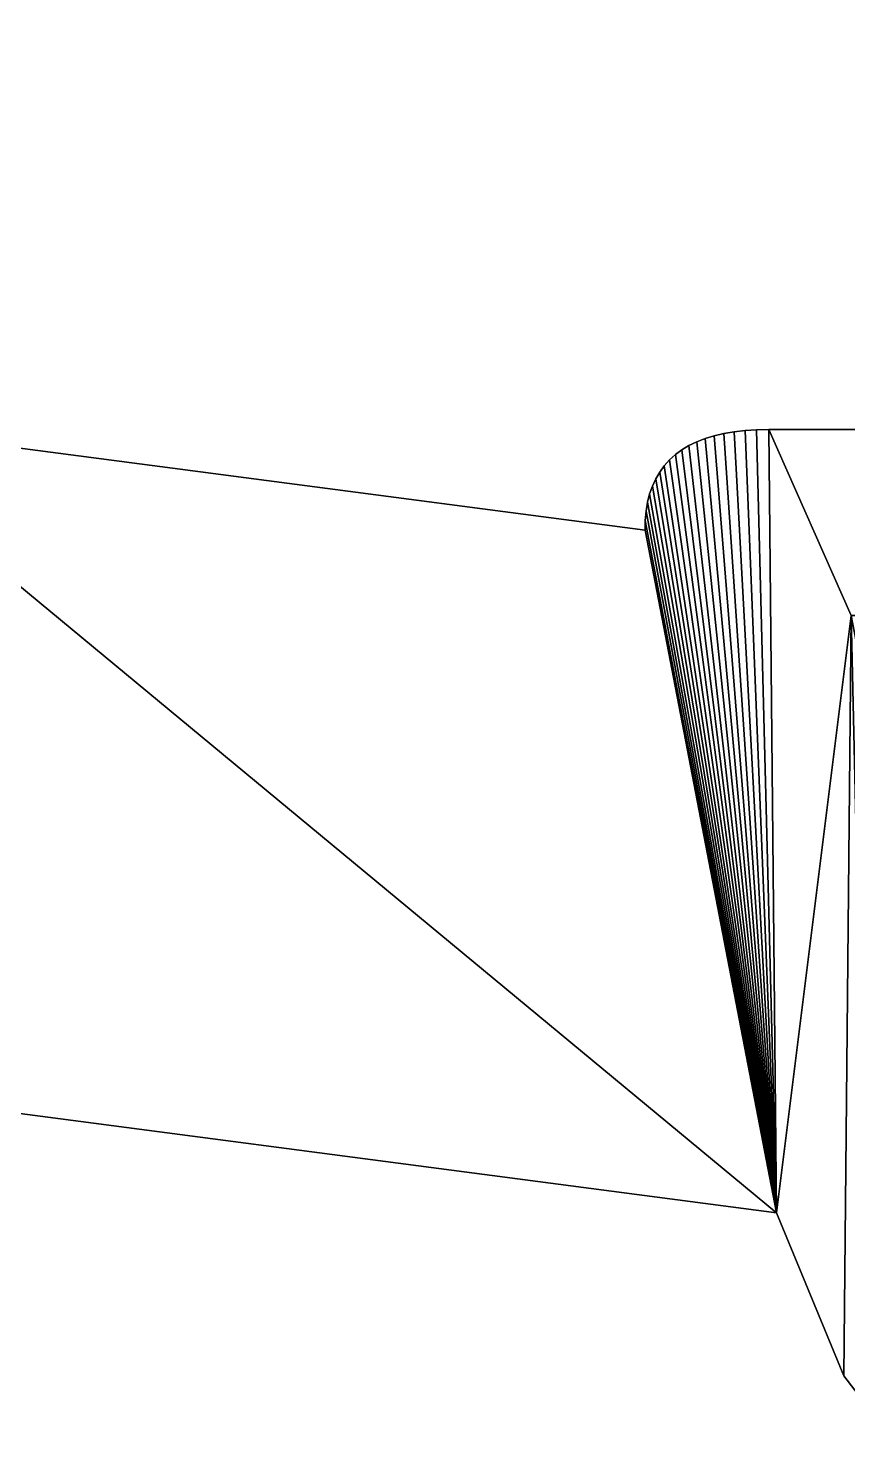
# Model space of a CAD drawing. Extents: x 0 to 417, y 0 to 203.
# Drawn here: x 280.22 to 295.62, y 169.84 to 196.68 of the extents above; entities that cross this region are included whole.
import ezdxf

# ---------------------------------------------------------------- set-up
doc = ezdxf.new("R2010")
doc.units = 0
doc.header["$LTSCALE"] = 25.4
doc.layers.get('0').update_dxf_attribs({"color": 13, "linetype": 'CONTINUOUS'})

# ---------------------------------------------------------------- blocks, each defined once
blk = doc.blocks.new('MASK_STRAP_4')
at = {"color": 0}
for p, q in [((69.189, 19.07), (69.189, 19.07, 2)), ((69.189, 19.07), (69.189, 19.07, 2)), ((69.347, 19.132), (69.347, 19.132, 2)), ((69.347, 19.132), (69.347, 19.132, 2)), ((69.517, 19.184), (69.517, 19.184, 2)), ((69.517, 19.184), (69.517, 19.184, 2)), ((69.698, 19.226), (69.698, 19.226, 2)), ((69.698, 19.226), (69.698, 19.226, 2)), ((69.892, 19.26), (69.892, 19.26, 2)), ((69.892, 19.26), (69.892, 19.26, 2)), ((70.097, 19.283), (70.097, 19.283, 2)), ((70.097, 19.283), (70.097, 19.283, 2)), ((70.314, 19.298), (70.314, 19.298, 2)), ((70.314, 19.298), (70.314, 19.298, 2)), ((70.543, 19.302), (70.543, 19.302, 2)), ((70.543, 19.302), (70.543, 19.302, 2)), ((68.787, 18.829), (68.787, 18.829, 2)), ((68.787, 18.829), (68.787, 18.829, 2)), ((68.909, 18.919), (68.909, 18.919, 2)), ((68.909, 18.919), (68.909, 18.919, 2)), ((69.043, 18.999), (69.043, 18.999, 2)), ((69.043, 18.999), (69.043, 18.999, 2)), ((68.578, 18.62), (68.578, 18.62, 2)), ((68.578, 18.62), (68.578, 18.62, 2)), ((68.677, 18.729), (68.677, 18.729, 2)), ((68.677, 18.729), (68.677, 18.729, 2)), ((68.417, 18.374), (68.417, 18.374, 2)), ((68.417, 18.374), (68.417, 18.374, 2)), ((68.492, 18.502), (68.492, 18.502, 2)), ((68.492, 18.502), (68.492, 18.502, 2)), ((68.303, 18.09), (68.303, 18.09, 2)), ((68.303, 18.09), (68.303, 18.09, 2)), ((68.354, 18.236), (68.354, 18.236, 2)), ((68.354, 18.236), (68.354, 18.236, 2)), ((68.237, 17.767), (68.237, 17.767, 2)), ((68.237, 17.767), (68.237, 17.767, 2)), ((68.264, 17.933), (68.264, 17.933, 2)), ((68.264, 17.933), (68.264, 17.933, 2)), ((68.221, 17.592), (68.221, 17.592, 2)), ((68.221, 17.592), (68.221, 17.592, 2)), ((68.218, 17.407), (68.218, 17.407, 1)), ((68.218, 17.407), (68.218, 17.407, 1)), ((68.218, 17.407, 1), (68.218, 17.407, 2)), ((68.218, 17.407, 1), (70.686, 4.566, 1)), ((68.218, 17.407, 2), (70.686, 4.566, 2)), ((68.218, 17.407, 1), (70.686, 4.566, 1)), ((68.218, 17.407, 2), (70.686, 4.566, 2)), ((68.218, 17.407, 1), (68.218, 17.407, 2)), ((70.686, 4.566, 1), (70.686, 4.566, 2)), ((70.686, 4.566), (70.686, 4.566, 1)), ((70.686, 4.566), (70.686, 4.566, 1)), ((70.686, 4.566, 1), (70.686, 4.566, 2)), ((71.956, 1.5), (71.956, 1.5, 2)), ((71.956, 1.5), (71.956, 1.5, 2))]:
    blk.add_line(p, q, dxfattribs=at)
mesh = blk.add_polyface(dxfattribs=at)
corners = [(51.482, 26.252), (50.955, 5.998), (50.928, 25.698), (51.105, 7.137), (52.725, 19.441), (70.686, 4.566), (52.16, 26.643), (68.218, 17.407), (68.221, 17.592), (68.237, 17.767), (68.264, 17.933), (68.303, 18.09), (68.354, 18.236), (68.417, 18.374), (68.492, 18.502), (68.578, 18.62), (68.677, 18.729), (68.787, 18.829), (68.909, 18.919), (69.043, 18.999), (69.189, 19.07), (69.347, 19.132), (69.517, 19.184), (69.698, 19.226), (69.892, 19.26), (70.097, 19.283), (70.314, 19.298), (70.543, 19.302), (72.09, 15.802), (116.237, 19.302), (71.956, 1.5), (72.433, 0.879), (74.056, 5.577), (73.054, 0.402), (73.778, 0.102), (74.554, 0), (74.916, 3.5), (112.226, 0), (52.917, 26.846), (52.917, 20.897), (53.7, 26.846), (53.7, 20.897), (54.456, 26.643), (54.456, 21.1), (55.135, 26.252), (55.135, 21.491), (55.688, 25.698), (55.688, 22.045), (56.08, 25.02), (56.08, 22.723), (56.283, 24.263), (56.283, 23.48), (50.955, 0.049), (51.712, 5.795), (51.712, 0.252), (52.39, 5.403), (52.39, 0.643), (52.944, 4.85), (52.944, 1.197), (53.335, 4.171), (53.335, 1.875), (53.538, 3.415), (53.538, 2.632)]
mesh.append_faces([[corners[k] for k in face] for face in [(49, 50, 51), (60, 61, 62)]], dxfattribs={"vtx0": -1, "color": 0})
mesh.append_faces([[corners[k] for k in face] for face in [(0, 1, 2), (1, 0, 3), (3, 4, 5), (5, 28, 30), (31, 32, 33), (33, 32, 34), (34, 32, 35), (35, 36, 37), (38, 4, 6), (4, 38, 39), (39, 40, 41), (41, 42, 43), (43, 44, 45), (45, 46, 47), (47, 48, 49), (52, 53, 54), (54, 55, 56), (56, 57, 58), (58, 59, 60)]], dxfattribs={"vtx0": -1, "vtx1": -1, "color": 0})
mesh.append_faces([[corners[k] for k in face] for face in [(3, 0, 4), (5, 27, 28)]], dxfattribs={"vtx0": -1, "vtx1": -1, "vtx2": -1, "color": 0})
mesh.append_faces([[corners[k] for k in face] for face in [(4, 0, 6), (5, 4, 7), (5, 7, 8), (5, 8, 9), (5, 9, 10), (5, 10, 11), (5, 11, 12), (5, 12, 13), (5, 13, 14), (5, 14, 15), (5, 15, 16), (5, 16, 17), (5, 17, 18), (5, 18, 19), (5, 19, 20), (5, 20, 21), (5, 21, 22), (5, 22, 23), (5, 23, 24), (5, 24, 25), (5, 25, 26), (5, 26, 27), (28, 27, 29), (28, 31, 30), (31, 28, 32), (35, 32, 36), (39, 38, 40), (41, 40, 42), (43, 42, 44), (45, 44, 46), (47, 46, 48), (49, 48, 50), (52, 1, 53), (54, 53, 55), (56, 55, 57), (58, 57, 59), (60, 59, 61)]], dxfattribs={"vtx0": -1, "vtx2": -1, "color": 0})
mesh = blk.add_polyface(dxfattribs=at)
corners = [(70.686, 4.566, 1), (52.725, 19.441, 1), (51.105, 7.137, 1), (68.218, 17.407, 1)]
mesh.append_faces([[corners[k] for k in face] for face in [(0, 1, 2), (1, 0, 3)]], dxfattribs={"vtx0": -1, "color": 0})
mesh = blk.add_polyface(dxfattribs=at)
corners = [(52.725, 19.441, 1), (68.218, 17.407), (52.725, 19.441), (68.218, 17.407, 1)]
mesh.append_faces([[corners[k] for k in face] for face in [(0, 1, 2), (1, 0, 3)]], dxfattribs={"vtx0": -1, "color": 0})
mesh = blk.add_polyface(dxfattribs=at)
corners = [(72.433, 0.879, 2), (72.09, 15.802, 2), (71.956, 1.5, 2), (74.056, 5.577, 2), (73.054, 0.402, 2), (73.778, 0.102, 2), (74.554, 0, 2), (74.916, 3.5, 2), (112.226, 0, 2), (111.864, 3.5, 2), (112.724, 5.577, 2), (113.002, 0.102, 2), (114.69, 15.802, 2), (113.726, 0.402, 2), (114.347, 0.879, 2), (114.824, 1.5, 2), (70.686, 4.566, 2), (68.221, 17.592, 2), (68.218, 17.407, 2), (68.237, 17.767, 2), (68.264, 17.933, 2), (68.303, 18.09, 2), (68.354, 18.236, 2), (68.417, 18.374, 2), (68.492, 18.502, 2), (68.578, 18.62, 2), (68.677, 18.729, 2), (68.787, 18.829, 2), (68.909, 18.919, 2), (69.043, 18.999, 2), (69.189, 19.07, 2), (69.347, 19.132, 2), (69.517, 19.184, 2), (69.698, 19.226, 2), (69.892, 19.26, 2), (70.097, 19.283, 2), (70.314, 19.298, 2), (70.543, 19.302, 2), (116.237, 19.302, 2), (116.094, 4.566, 2), (118.563, 17.407, 2), (116.466, 19.298, 2), (116.683, 19.283, 2), (116.888, 19.26, 2), (117.082, 19.226, 2), (117.263, 19.184, 2), (117.433, 19.132, 2), (117.591, 19.07, 2), (117.737, 18.999, 2), (117.871, 18.919, 2), (117.993, 18.829, 2), (118.103, 18.729, 2), (118.202, 18.62, 2), (118.289, 18.502, 2), (118.363, 18.374, 2), (118.426, 18.236, 2), (118.477, 18.09, 2), (118.516, 17.933, 2), (118.544, 17.767, 2), (118.559, 17.592, 2)]
mesh.append_faces([[corners[k] for k in face] for face in [(16, 17, 18), (58, 40, 59)]], dxfattribs={"vtx0": -1, "color": 0})
mesh.append_faces([[corners[k] for k in face] for face in [(0, 1, 2), (1, 0, 3), (3, 6, 7), (7, 8, 9), (9, 8, 10), (10, 11, 12), (17, 16, 19), (19, 16, 20), (20, 16, 21), (21, 16, 22), (22, 16, 23), (23, 16, 24), (24, 16, 25), (25, 16, 26), (26, 16, 27), (27, 16, 28), (28, 16, 29), (29, 16, 30), (30, 16, 31), (31, 16, 32), (32, 16, 33), (33, 16, 34), (34, 16, 35), (35, 16, 36), (36, 16, 37), (37, 1, 38), (38, 40, 41), (41, 40, 42), (42, 40, 43), (43, 40, 44), (44, 40, 45), (45, 40, 46), (46, 40, 47), (47, 40, 48), (48, 40, 49), (49, 40, 50), (50, 40, 51), (51, 40, 52), (52, 40, 53), (53, 40, 54), (54, 40, 55), (55, 40, 56), (56, 40, 57), (57, 40, 58)]], dxfattribs={"vtx0": -1, "vtx1": -1, "color": 0})
mesh.append_faces([[corners[k] for k in face] for face in [(37, 16, 1), (38, 12, 15)]], dxfattribs={"vtx0": -1, "vtx1": -1, "vtx2": -1, "color": 0})
mesh.append_faces([[corners[k] for k in face] for face in [(3, 0, 4), (3, 4, 5), (3, 5, 6), (7, 6, 8), (10, 8, 11), (12, 11, 13), (12, 13, 14), (12, 14, 15), (1, 16, 2), (38, 1, 12), (38, 15, 39), (38, 39, 40)]], dxfattribs={"vtx0": -1, "vtx2": -1, "color": 0})
mesh = blk.add_polyface(dxfattribs=at)
corners = [(69.043, 18.999, 2), (69.189, 19.07), (69.043, 18.999), (69.189, 19.07, 2)]
mesh.append_faces([[corners[k] for k in face] for face in [(0, 1, 2), (1, 0, 3)]], dxfattribs={"vtx0": -1, "color": 0})
mesh = blk.add_polyface(dxfattribs=at)
corners = [(69.189, 19.07, 2), (69.347, 19.132), (69.189, 19.07), (69.347, 19.132, 2)]
mesh.append_faces([[corners[k] for k in face] for face in [(0, 1, 2), (1, 0, 3)]], dxfattribs={"vtx0": -1, "color": 0})
mesh = blk.add_polyface(dxfattribs=at)
corners = [(69.347, 19.132, 2), (69.517, 19.184), (69.347, 19.132), (69.517, 19.184, 2)]
mesh.append_faces([[corners[k] for k in face] for face in [(0, 1, 2), (1, 0, 3)]], dxfattribs={"vtx0": -1, "color": 0})
mesh = blk.add_polyface(dxfattribs=at)
corners = [(69.517, 19.184, 2), (69.698, 19.226), (69.517, 19.184), (69.698, 19.226, 2)]
mesh.append_faces([[corners[k] for k in face] for face in [(0, 1, 2), (1, 0, 3)]], dxfattribs={"vtx0": -1, "color": 0})
mesh = blk.add_polyface(dxfattribs=at)
corners = [(69.698, 19.226, 2), (69.892, 19.26), (69.698, 19.226), (69.892, 19.26, 2)]
mesh.append_faces([[corners[k] for k in face] for face in [(0, 1, 2), (1, 0, 3)]], dxfattribs={"vtx0": -1, "color": 0})
mesh = blk.add_polyface(dxfattribs=at)
corners = [(69.892, 19.26, 2), (70.097, 19.283), (69.892, 19.26), (70.097, 19.283, 2)]
mesh.append_faces([[corners[k] for k in face] for face in [(0, 1, 2), (1, 0, 3)]], dxfattribs={"vtx0": -1, "color": 0})
mesh = blk.add_polyface(dxfattribs=at)
corners = [(70.097, 19.283, 2), (70.314, 19.298), (70.097, 19.283), (70.314, 19.298, 2)]
mesh.append_faces([[corners[k] for k in face] for face in [(0, 1, 2), (1, 0, 3)]], dxfattribs={"vtx0": -1, "color": 0})
mesh = blk.add_polyface(dxfattribs=at)
corners = [(70.314, 19.298, 2), (70.543, 19.302), (70.314, 19.298), (70.543, 19.302, 2)]
mesh.append_faces([[corners[k] for k in face] for face in [(0, 1, 2), (1, 0, 3)]], dxfattribs={"vtx0": -1, "color": 0})
mesh = blk.add_polyface(dxfattribs=at)
corners = [(70.543, 19.302, 2), (116.237, 19.302), (70.543, 19.302), (116.237, 19.302, 2)]
mesh.append_faces([[corners[k] for k in face] for face in [(0, 1, 2), (1, 0, 3)]], dxfattribs={"vtx0": -1, "color": 0})
mesh = blk.add_polyface(dxfattribs=at)
corners = [(68.677, 18.729, 2), (68.787, 18.829), (68.677, 18.729), (68.787, 18.829, 2)]
mesh.append_faces([[corners[k] for k in face] for face in [(0, 1, 2), (1, 0, 3)]], dxfattribs={"vtx0": -1, "color": 0})
mesh = blk.add_polyface(dxfattribs=at)
corners = [(68.787, 18.829, 2), (68.909, 18.919), (68.787, 18.829), (68.909, 18.919, 2)]
mesh.append_faces([[corners[k] for k in face] for face in [(0, 1, 2), (1, 0, 3)]], dxfattribs={"vtx0": -1, "color": 0})
mesh = blk.add_polyface(dxfattribs=at)
corners = [(68.909, 18.919, 2), (69.043, 18.999), (68.909, 18.919), (69.043, 18.999, 2)]
mesh.append_faces([[corners[k] for k in face] for face in [(0, 1, 2), (1, 0, 3)]], dxfattribs={"vtx0": -1, "color": 0})
mesh = blk.add_polyface(dxfattribs=at)
corners = [(68.578, 18.62, 2), (68.492, 18.502), (68.492, 18.502, 2), (68.578, 18.62)]
mesh.append_faces([[corners[k] for k in face] for face in [(0, 1, 2), (1, 0, 3)]], dxfattribs={"vtx0": -1, "color": 0})
mesh = blk.add_polyface(dxfattribs=at)
corners = [(68.677, 18.729, 2), (68.578, 18.62), (68.578, 18.62, 2), (68.677, 18.729)]
mesh.append_faces([[corners[k] for k in face] for face in [(0, 1, 2), (1, 0, 3)]], dxfattribs={"vtx0": -1, "color": 0})
mesh = blk.add_polyface(dxfattribs=at)
corners = [(68.417, 18.374, 2), (68.354, 18.236), (68.354, 18.236, 2), (68.417, 18.374)]
mesh.append_faces([[corners[k] for k in face] for face in [(0, 1, 2), (1, 0, 3)]], dxfattribs={"vtx0": -1, "color": 0})
mesh = blk.add_polyface(dxfattribs=at)
corners = [(68.492, 18.502, 2), (68.417, 18.374), (68.417, 18.374, 2), (68.492, 18.502)]
mesh.append_faces([[corners[k] for k in face] for face in [(0, 1, 2), (1, 0, 3)]], dxfattribs={"vtx0": -1, "color": 0})
mesh = blk.add_polyface(dxfattribs=at)
corners = [(68.303, 18.09, 2), (68.264, 17.933), (68.264, 17.933, 2), (68.303, 18.09)]
mesh.append_faces([[corners[k] for k in face] for face in [(0, 1, 2), (1, 0, 3)]], dxfattribs={"vtx0": -1, "color": 0})
mesh = blk.add_polyface(dxfattribs=at)
corners = [(68.354, 18.236, 2), (68.303, 18.09), (68.303, 18.09, 2), (68.354, 18.236)]
mesh.append_faces([[corners[k] for k in face] for face in [(0, 1, 2), (1, 0, 3)]], dxfattribs={"vtx0": -1, "color": 0})
mesh = blk.add_polyface(dxfattribs=at)
corners = [(68.237, 17.767, 2), (68.221, 17.592), (68.221, 17.592, 2), (68.237, 17.767)]
mesh.append_faces([[corners[k] for k in face] for face in [(0, 1, 2), (1, 0, 3)]], dxfattribs={"vtx0": -1, "color": 0})
mesh = blk.add_polyface(dxfattribs=at)
corners = [(68.264, 17.933, 2), (68.237, 17.767), (68.237, 17.767, 2), (68.264, 17.933)]
mesh.append_faces([[corners[k] for k in face] for face in [(0, 1, 2), (1, 0, 3)]], dxfattribs={"vtx0": -1, "color": 0})
mesh = blk.add_polyface(dxfattribs=at)
corners = [(68.221, 17.592, 2), (68.218, 17.407, 1), (68.218, 17.407, 2), (68.218, 17.407), (68.221, 17.592)]
mesh.append_faces([[corners[k] for k in face] for face in [(0, 1, 2), (3, 0, 4)]], dxfattribs={"vtx0": -1, "color": 0})
mesh.append_faces([[corners[k] for k in face] for face in [(1, 0, 3)]], dxfattribs={"vtx0": -1, "vtx1": -1, "color": 0})
mesh = blk.add_polyface(dxfattribs=at)
corners = [(68.218, 17.407, 2), (70.686, 4.566, 1), (70.686, 4.566, 2), (68.218, 17.407, 1)]
mesh.append_faces([[corners[k] for k in face] for face in [(0, 1, 2), (1, 0, 3)]], dxfattribs={"vtx0": -1, "color": 0})
mesh = blk.add_polyface(dxfattribs=at)
corners = [(70.686, 4.566, 1), (51.105, 7.137), (70.686, 4.566), (51.105, 7.137, 1)]
mesh.append_faces([[corners[k] for k in face] for face in [(0, 1, 2), (1, 0, 3)]], dxfattribs={"vtx0": -1, "color": 0})
mesh = blk.add_polyface(dxfattribs=at)
corners = [(70.686, 4.566, 2), (71.956, 1.5), (71.956, 1.5, 2), (70.686, 4.566), (70.686, 4.566, 1)]
mesh.append_faces([[corners[k] for k in face] for face in [(0, 1, 2), (3, 0, 4)]], dxfattribs={"vtx0": -1, "color": 0})
mesh.append_faces([[corners[k] for k in face] for face in [(1, 0, 3)]], dxfattribs={"vtx0": -1, "vtx1": -1, "color": 0})
mesh = blk.add_polyface(dxfattribs=at)
corners = [(71.956, 1.5, 2), (72.433, 0.879), (72.433, 0.879, 2), (71.956, 1.5)]
mesh.append_faces([[corners[k] for k in face] for face in [(0, 1, 2), (1, 0, 3)]], dxfattribs={"vtx0": -1, "color": 0})

msp = doc.modelspace()

# ---------------------------------------------------------------- block references
at = {"color": 0}
msp.add_blockref('MASK_STRAP_4', (223.596, 169.838), dxfattribs=at)

doc.saveas('drawing.dxf')
